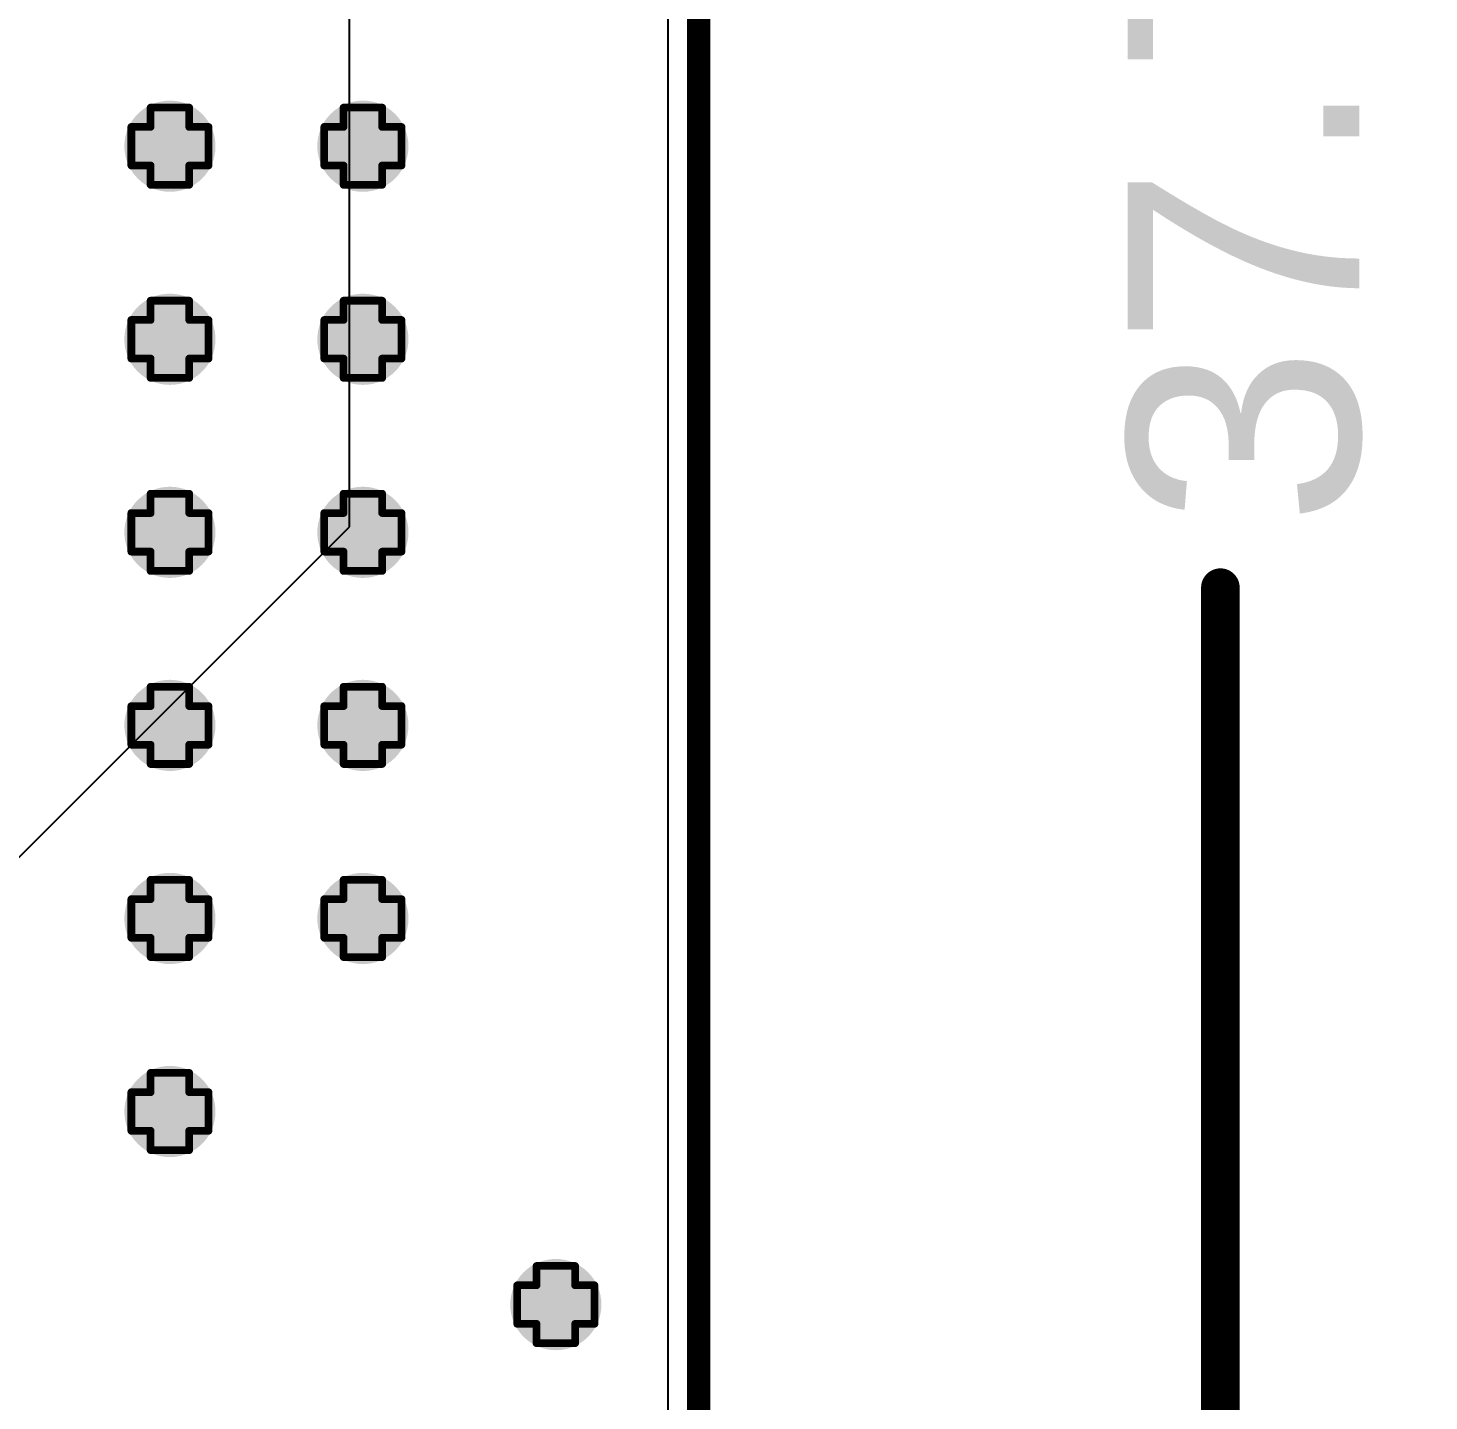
# Model space of a CAD drawing. Header units: inches. Extents: x -25 to 271, y -41 to 15.
# Drawn here: x 74.07 to 83.29, y -28.46 to -19.43 of the extents above; entities that cross this region are included whole.
import ezdxf

# ---------------------------------------------------------------- set-up
doc = ezdxf.new("R2010")
doc.units = ezdxf.units.IN
for name, color, linetype in [('Board_outline', 216, 'Continuous'), ('Bottom Layer', 5, 'Continuous'), ('Dimensions', 6, 'Continuous'), ('Drill Drawing', 1, 'Continuous'), ('Top Layer', 1, 'Continuous'), ('Via Holes', 16, 'Continuous')]:
    doc.layers.add(name, color=color, linetype=linetype)
doc.styles.add('Arial', font='', dxfattribs={"height": 0.2})
doc.styles.get('Arial').set_extended_font_data('Arial')

msp = doc.modelspace()

# ---------------------------------------------------------------- hatches: boundary and pattern name
at = {"layer": 'Bottom Layer'}
h = msp.add_hatch(color=5, dxfattribs=at)
edge = h.paths.add_edge_path()
edge.add_arc((75.0011, -20.2085), 0.3, 0, 360)
h = msp.add_hatch(color=5, dxfattribs=at)
edge = h.paths.add_edge_path()
edge.add_arc((76.2711, -20.2085), 0.3, 0, 360)
h = msp.add_hatch(color=5, dxfattribs=at)
edge = h.paths.add_edge_path()
edge.add_arc((75.0011, -21.4785), 0.3, 0, 360)
h = msp.add_hatch(color=5, dxfattribs=at)
edge = h.paths.add_edge_path()
edge.add_arc((76.2711, -21.4785), 0.3, 0, 360)
h = msp.add_hatch(color=5, dxfattribs=at)
edge = h.paths.add_edge_path()
edge.add_arc((75.0011, -22.7485), 0.3, 0, 360)
h = msp.add_hatch(color=5, dxfattribs=at)
edge = h.paths.add_edge_path()
edge.add_arc((76.2711, -22.7485), 0.3, 0, 360)
h = msp.add_hatch(color=5, dxfattribs=at)
edge = h.paths.add_edge_path()
edge.add_arc((75.0011, -24.0185), 0.3, 0, 360)
h = msp.add_hatch(color=5, dxfattribs=at)
edge = h.paths.add_edge_path()
edge.add_arc((76.2711, -24.0185), 0.3, 0, 360)
h = msp.add_hatch(color=5, dxfattribs=at)
edge = h.paths.add_edge_path()
edge.add_arc((75.0011, -25.2885), 0.3, 0, 360)
h = msp.add_hatch(color=5, dxfattribs=at)
edge = h.paths.add_edge_path()
edge.add_arc((76.2711, -25.2885), 0.3, 0, 360)
h = msp.add_hatch(color=5, dxfattribs=at)
edge = h.paths.add_edge_path()
edge.add_arc((75.0011, -26.5585), 0.3, 0, 360)
h = msp.add_hatch(color=5, dxfattribs=at)
edge = h.paths.add_edge_path()
edge.add_arc((77.5411, -27.8285), 0.3, 0, 360)
at = {"layer": 'Top Layer'}
h = msp.add_hatch(color=1, dxfattribs=at)
edge = h.paths.add_edge_path()
edge.add_arc((75.0011, -20.2085), 0.3, 0, 360)
h = msp.add_hatch(color=1, dxfattribs=at)
edge = h.paths.add_edge_path()
edge.add_arc((76.2711, -20.2085), 0.3, 0, 360)
h = msp.add_hatch(color=1, dxfattribs=at)
edge = h.paths.add_edge_path()
edge.add_arc((75.0011, -21.4785), 0.3, 0, 360)
h = msp.add_hatch(color=1, dxfattribs=at)
edge = h.paths.add_edge_path()
edge.add_arc((76.2711, -21.4785), 0.3, 0, 360)
h = msp.add_hatch(color=1, dxfattribs=at)
edge = h.paths.add_edge_path()
edge.add_arc((75.0011, -22.7485), 0.3, 0, 360)
h = msp.add_hatch(color=1, dxfattribs=at)
edge = h.paths.add_edge_path()
edge.add_arc((76.2711, -22.7485), 0.3, 0, 360)
h = msp.add_hatch(color=1, dxfattribs=at)
edge = h.paths.add_edge_path()
edge.add_arc((75.0011, -24.0185), 0.3, 0, 360)
h = msp.add_hatch(color=1, dxfattribs=at)
edge = h.paths.add_edge_path()
edge.add_arc((76.2711, -24.0185), 0.3, 0, 360)
h = msp.add_hatch(color=1, dxfattribs=at)
edge = h.paths.add_edge_path()
edge.add_arc((75.0011, -25.2885), 0.3, 0, 360)
h = msp.add_hatch(color=1, dxfattribs=at)
edge = h.paths.add_edge_path()
edge.add_arc((76.2711, -25.2885), 0.3, 0, 360)
h = msp.add_hatch(color=1, dxfattribs=at)
edge = h.paths.add_edge_path()
edge.add_arc((75.0011, -26.5585), 0.3, 0, 360)
h = msp.add_hatch(color=1, dxfattribs=at)
edge = h.paths.add_edge_path()
edge.add_arc((77.5411, -27.8285), 0.3, 0, 360)
at = {"layer": 'Via Holes'}
h = msp.add_hatch(color=7, dxfattribs=at)
edge = h.paths.add_edge_path()
edge.add_arc((75.0011, -20.2085), 0.15, 0, 360)
h = msp.add_hatch(color=7, dxfattribs=at)
edge = h.paths.add_edge_path()
edge.add_arc((76.2711, -20.2085), 0.15, 0, 360)
h = msp.add_hatch(color=7, dxfattribs=at)
edge = h.paths.add_edge_path()
edge.add_arc((75.0011, -21.4785), 0.15, 0, 360)
h = msp.add_hatch(color=7, dxfattribs=at)
edge = h.paths.add_edge_path()
edge.add_arc((76.2711, -21.4785), 0.15, 0, 360)
h = msp.add_hatch(color=7, dxfattribs=at)
edge = h.paths.add_edge_path()
edge.add_arc((75.0011, -22.7485), 0.15, 0, 360)
h = msp.add_hatch(color=7, dxfattribs=at)
edge = h.paths.add_edge_path()
edge.add_arc((76.2711, -22.7485), 0.15, 0, 360)
h = msp.add_hatch(color=7, dxfattribs=at)
edge = h.paths.add_edge_path()
edge.add_arc((75.0011, -24.0185), 0.15, 0, 360)
h = msp.add_hatch(color=7, dxfattribs=at)
edge = h.paths.add_edge_path()
edge.add_arc((76.2711, -24.0185), 0.15, 0, 360)
h = msp.add_hatch(color=7, dxfattribs=at)
edge = h.paths.add_edge_path()
edge.add_arc((75.0011, -25.2885), 0.15, 0, 360)
h = msp.add_hatch(color=7, dxfattribs=at)
edge = h.paths.add_edge_path()
edge.add_arc((76.2711, -25.2885), 0.15, 0, 360)
h = msp.add_hatch(color=7, dxfattribs=at)
edge = h.paths.add_edge_path()
edge.add_arc((75.0011, -26.5585), 0.15, 0, 360)
h = msp.add_hatch(color=7, dxfattribs=at)
edge = h.paths.add_edge_path()
edge.add_arc((77.5411, -27.8285), 0.15, 0, 360)

# ---------------------------------------------------------------- linework, layer by layer
at = {"layer": 'Board_outline'}
msp.add_lwpolyline([(78.4812, -32.9885, 0.1524, 0.1524, 0), (78.4812, 2.0114, 0.1524, 0.1524, 0)], format="xyseb", dxfattribs=at)
at = {"layer": 'Bottom Layer'}
msp.add_line((78.2773, -12.6831), (78.2773, -32.9885), dxfattribs=at)
at = {"layer": 'Dimensions'}
msp.add_lwpolyline([(81.915, -34.3378, 0.254, 0.254, 0), (81.915, -23.1124, 0.254, 0.254, 0)], format="xyseb", dxfattribs=at)
msp.add_lwpolyline([(81.8515, -23.1124, 0.127, 0.127, 1), (81.9785, -23.1124, 0.127, 0.127, 1)], format="xyseb", close=True, dxfattribs=at)
at = {"layer": 'Drill Drawing'}
for points in [[(74.8741, -20.0815, 0.0508, 0.0508, 0), (74.8741, -19.9545, 0.0508, 0.0508, 0)], [(74.8741, -19.9545, 0.0508, 0.0508, 0), (75.1281, -19.9545, 0.0508, 0.0508, 0)], [(75.1281, -20.0815, 0.0508, 0.0508, 0), (75.1281, -19.9545, 0.0508, 0.0508, 0)], [(76.1441, -20.0815, 0.0508, 0.0508, 0), (76.1441, -19.9545, 0.0508, 0.0508, 0)], [(76.1441, -19.9545, 0.0508, 0.0508, 0), (76.3981, -19.9545, 0.0508, 0.0508, 0)], [(76.3981, -20.0815, 0.0508, 0.0508, 0), (76.3981, -19.9545, 0.0508, 0.0508, 0)], [(74.7471, -20.3355, 0.0508, 0.0508, 0), (74.7471, -20.0815, 0.0508, 0.0508, 0)], [(74.7471, -20.0815, 0.0508, 0.0508, 0), (74.8741, -20.0815, 0.0508, 0.0508, 0)], [(75.1281, -20.0815, 0.0508, 0.0508, 0), (75.2551, -20.0815, 0.0508, 0.0508, 0)], [(75.2551, -20.3355, 0.0508, 0.0508, 0), (75.2551, -20.0815, 0.0508, 0.0508, 0)], [(76.0171, -20.3355, 0.0508, 0.0508, 0), (76.0171, -20.0815, 0.0508, 0.0508, 0)], [(76.0171, -20.0815, 0.0508, 0.0508, 0), (76.1441, -20.0815, 0.0508, 0.0508, 0)], [(76.3981, -20.0815, 0.0508, 0.0508, 0), (76.5251, -20.0815, 0.0508, 0.0508, 0)], [(76.5251, -20.3355, 0.0508, 0.0508, 0), (76.5251, -20.0815, 0.0508, 0.0508, 0)], [(74.7471, -20.3355, 0.0508, 0.0508, 0), (74.8741, -20.3355, 0.0508, 0.0508, 0)], [(74.8741, -20.4625, 0.0508, 0.0508, 0), (74.8741, -20.3355, 0.0508, 0.0508, 0)], [(75.1281, -20.3355, 0.0508, 0.0508, 0), (75.2551, -20.3355, 0.0508, 0.0508, 0)], [(75.1281, -20.4625, 0.0508, 0.0508, 0), (75.1281, -20.3355, 0.0508, 0.0508, 0)], [(76.0171, -20.3355, 0.0508, 0.0508, 0), (76.1441, -20.3355, 0.0508, 0.0508, 0)], [(76.1441, -20.4625, 0.0508, 0.0508, 0), (76.1441, -20.3355, 0.0508, 0.0508, 0)], [(76.3981, -20.3355, 0.0508, 0.0508, 0), (76.5251, -20.3355, 0.0508, 0.0508, 0)], [(76.3981, -20.4625, 0.0508, 0.0508, 0), (76.3981, -20.3355, 0.0508, 0.0508, 0)], [(74.8741, -20.4625, 0.0508, 0.0508, 0), (75.1281, -20.4625, 0.0508, 0.0508, 0)], [(76.1441, -20.4625, 0.0508, 0.0508, 0), (76.3981, -20.4625, 0.0508, 0.0508, 0)], [(74.8741, -21.3515, 0.0508, 0.0508, 0), (74.8741, -21.2245, 0.0508, 0.0508, 0)], [(74.8741, -21.2245, 0.0508, 0.0508, 0), (75.1281, -21.2245, 0.0508, 0.0508, 0)], [(75.1281, -21.3515, 0.0508, 0.0508, 0), (75.1281, -21.2245, 0.0508, 0.0508, 0)], [(76.1441, -21.3515, 0.0508, 0.0508, 0), (76.1441, -21.2245, 0.0508, 0.0508, 0)], [(76.1441, -21.2245, 0.0508, 0.0508, 0), (76.3981, -21.2245, 0.0508, 0.0508, 0)], [(76.3981, -21.3515, 0.0508, 0.0508, 0), (76.3981, -21.2245, 0.0508, 0.0508, 0)], [(74.7471, -21.6055, 0.0508, 0.0508, 0), (74.7471, -21.3515, 0.0508, 0.0508, 0)], [(74.7471, -21.3515, 0.0508, 0.0508, 0), (74.8741, -21.3515, 0.0508, 0.0508, 0)], [(75.1281, -21.3515, 0.0508, 0.0508, 0), (75.2551, -21.3515, 0.0508, 0.0508, 0)], [(75.2551, -21.6055, 0.0508, 0.0508, 0), (75.2551, -21.3515, 0.0508, 0.0508, 0)], [(76.0171, -21.6055, 0.0508, 0.0508, 0), (76.0171, -21.3515, 0.0508, 0.0508, 0)], [(76.0171, -21.3515, 0.0508, 0.0508, 0), (76.1441, -21.3515, 0.0508, 0.0508, 0)], [(76.3981, -21.3515, 0.0508, 0.0508, 0), (76.5251, -21.3515, 0.0508, 0.0508, 0)], [(76.5251, -21.6055, 0.0508, 0.0508, 0), (76.5251, -21.3515, 0.0508, 0.0508, 0)], [(74.7471, -21.6055, 0.0508, 0.0508, 0), (74.8741, -21.6055, 0.0508, 0.0508, 0)], [(74.8741, -21.7325, 0.0508, 0.0508, 0), (74.8741, -21.6055, 0.0508, 0.0508, 0)], [(75.1281, -21.6055, 0.0508, 0.0508, 0), (75.2551, -21.6055, 0.0508, 0.0508, 0)], [(75.1281, -21.7325, 0.0508, 0.0508, 0), (75.1281, -21.6055, 0.0508, 0.0508, 0)], [(76.0171, -21.6055, 0.0508, 0.0508, 0), (76.1441, -21.6055, 0.0508, 0.0508, 0)], [(76.1441, -21.7325, 0.0508, 0.0508, 0), (76.1441, -21.6055, 0.0508, 0.0508, 0)], [(76.3981, -21.6055, 0.0508, 0.0508, 0), (76.5251, -21.6055, 0.0508, 0.0508, 0)], [(76.3981, -21.7325, 0.0508, 0.0508, 0), (76.3981, -21.6055, 0.0508, 0.0508, 0)], [(74.8741, -21.7325, 0.0508, 0.0508, 0), (75.1281, -21.7325, 0.0508, 0.0508, 0)], [(76.1441, -21.7325, 0.0508, 0.0508, 0), (76.3981, -21.7325, 0.0508, 0.0508, 0)], [(74.8741, -22.6215, 0.0508, 0.0508, 0), (74.8741, -22.4945, 0.0508, 0.0508, 0)], [(74.8741, -22.4945, 0.0508, 0.0508, 0), (75.1281, -22.4945, 0.0508, 0.0508, 0)], [(75.1281, -22.6215, 0.0508, 0.0508, 0), (75.1281, -22.4945, 0.0508, 0.0508, 0)], [(76.1441, -22.6215, 0.0508, 0.0508, 0), (76.1441, -22.4945, 0.0508, 0.0508, 0)], [(76.1441, -22.4945, 0.0508, 0.0508, 0), (76.3981, -22.4945, 0.0508, 0.0508, 0)], [(76.3981, -22.6215, 0.0508, 0.0508, 0), (76.3981, -22.4945, 0.0508, 0.0508, 0)], [(74.7471, -22.8755, 0.0508, 0.0508, 0), (74.7471, -22.6215, 0.0508, 0.0508, 0)], [(74.7471, -22.6215, 0.0508, 0.0508, 0), (74.8741, -22.6215, 0.0508, 0.0508, 0)], [(75.1281, -22.6215, 0.0508, 0.0508, 0), (75.2551, -22.6215, 0.0508, 0.0508, 0)], [(75.2551, -22.8755, 0.0508, 0.0508, 0), (75.2551, -22.6215, 0.0508, 0.0508, 0)], [(76.0171, -22.8755, 0.0508, 0.0508, 0), (76.0171, -22.6215, 0.0508, 0.0508, 0)], [(76.0171, -22.6215, 0.0508, 0.0508, 0), (76.1441, -22.6215, 0.0508, 0.0508, 0)], [(76.3981, -22.6215, 0.0508, 0.0508, 0), (76.5251, -22.6215, 0.0508, 0.0508, 0)], [(76.5251, -22.8755, 0.0508, 0.0508, 0), (76.5251, -22.6215, 0.0508, 0.0508, 0)], [(74.7471, -22.8755, 0.0508, 0.0508, 0), (74.8741, -22.8755, 0.0508, 0.0508, 0)], [(74.8741, -23.0025, 0.0508, 0.0508, 0), (74.8741, -22.8755, 0.0508, 0.0508, 0)], [(75.1281, -22.8755, 0.0508, 0.0508, 0), (75.2551, -22.8755, 0.0508, 0.0508, 0)], [(75.1281, -23.0025, 0.0508, 0.0508, 0), (75.1281, -22.8755, 0.0508, 0.0508, 0)], [(76.0171, -22.8755, 0.0508, 0.0508, 0), (76.1441, -22.8755, 0.0508, 0.0508, 0)], [(76.1441, -23.0025, 0.0508, 0.0508, 0), (76.1441, -22.8755, 0.0508, 0.0508, 0)], [(76.3981, -22.8755, 0.0508, 0.0508, 0), (76.5251, -22.8755, 0.0508, 0.0508, 0)], [(76.3981, -23.0025, 0.0508, 0.0508, 0), (76.3981, -22.8755, 0.0508, 0.0508, 0)], [(74.8741, -23.0025, 0.0508, 0.0508, 0), (75.1281, -23.0025, 0.0508, 0.0508, 0)], [(76.1441, -23.0025, 0.0508, 0.0508, 0), (76.3981, -23.0025, 0.0508, 0.0508, 0)], [(74.8741, -23.8915, 0.0508, 0.0508, 0), (74.8741, -23.7645, 0.0508, 0.0508, 0)], [(74.8741, -23.7645, 0.0508, 0.0508, 0), (75.1281, -23.7645, 0.0508, 0.0508, 0)], [(75.1281, -23.8915, 0.0508, 0.0508, 0), (75.1281, -23.7645, 0.0508, 0.0508, 0)], [(76.1441, -23.8915, 0.0508, 0.0508, 0), (76.1441, -23.7645, 0.0508, 0.0508, 0)], [(76.1441, -23.7645, 0.0508, 0.0508, 0), (76.3981, -23.7645, 0.0508, 0.0508, 0)], [(76.3981, -23.8915, 0.0508, 0.0508, 0), (76.3981, -23.7645, 0.0508, 0.0508, 0)], [(74.7471, -24.1455, 0.0508, 0.0508, 0), (74.7471, -23.8915, 0.0508, 0.0508, 0)], [(74.7471, -23.8915, 0.0508, 0.0508, 0), (74.8741, -23.8915, 0.0508, 0.0508, 0)], [(75.1281, -23.8915, 0.0508, 0.0508, 0), (75.2551, -23.8915, 0.0508, 0.0508, 0)], [(75.2551, -24.1455, 0.0508, 0.0508, 0), (75.2551, -23.8915, 0.0508, 0.0508, 0)], [(76.0171, -24.1455, 0.0508, 0.0508, 0), (76.0171, -23.8915, 0.0508, 0.0508, 0)], [(76.0171, -23.8915, 0.0508, 0.0508, 0), (76.1441, -23.8915, 0.0508, 0.0508, 0)], [(76.3981, -23.8915, 0.0508, 0.0508, 0), (76.5251, -23.8915, 0.0508, 0.0508, 0)], [(76.5251, -24.1455, 0.0508, 0.0508, 0), (76.5251, -23.8915, 0.0508, 0.0508, 0)], [(74.7471, -24.1455, 0.0508, 0.0508, 0), (74.8741, -24.1455, 0.0508, 0.0508, 0)], [(74.8741, -24.2725, 0.0508, 0.0508, 0), (74.8741, -24.1455, 0.0508, 0.0508, 0)], [(75.1281, -24.1455, 0.0508, 0.0508, 0), (75.2551, -24.1455, 0.0508, 0.0508, 0)], [(75.1281, -24.2725, 0.0508, 0.0508, 0), (75.1281, -24.1455, 0.0508, 0.0508, 0)], [(76.0171, -24.1455, 0.0508, 0.0508, 0), (76.1441, -24.1455, 0.0508, 0.0508, 0)], [(76.1441, -24.2725, 0.0508, 0.0508, 0), (76.1441, -24.1455, 0.0508, 0.0508, 0)], [(76.3981, -24.1455, 0.0508, 0.0508, 0), (76.5251, -24.1455, 0.0508, 0.0508, 0)], [(76.3981, -24.2725, 0.0508, 0.0508, 0), (76.3981, -24.1455, 0.0508, 0.0508, 0)], [(74.8741, -24.2725, 0.0508, 0.0508, 0), (75.1281, -24.2725, 0.0508, 0.0508, 0)], [(76.1441, -24.2725, 0.0508, 0.0508, 0), (76.3981, -24.2725, 0.0508, 0.0508, 0)], [(74.8741, -25.1615, 0.0508, 0.0508, 0), (74.8741, -25.0345, 0.0508, 0.0508, 0)], [(74.8741, -25.0345, 0.0508, 0.0508, 0), (75.1281, -25.0345, 0.0508, 0.0508, 0)], [(75.1281, -25.1615, 0.0508, 0.0508, 0), (75.1281, -25.0345, 0.0508, 0.0508, 0)], [(76.1441, -25.1615, 0.0508, 0.0508, 0), (76.1441, -25.0345, 0.0508, 0.0508, 0)], [(76.1441, -25.0345, 0.0508, 0.0508, 0), (76.3981, -25.0345, 0.0508, 0.0508, 0)], [(76.3981, -25.1615, 0.0508, 0.0508, 0), (76.3981, -25.0345, 0.0508, 0.0508, 0)], [(74.7471, -25.4155, 0.0508, 0.0508, 0), (74.7471, -25.1615, 0.0508, 0.0508, 0)], [(74.7471, -25.1615, 0.0508, 0.0508, 0), (74.8741, -25.1615, 0.0508, 0.0508, 0)], [(75.1281, -25.1615, 0.0508, 0.0508, 0), (75.2551, -25.1615, 0.0508, 0.0508, 0)], [(75.2551, -25.4155, 0.0508, 0.0508, 0), (75.2551, -25.1615, 0.0508, 0.0508, 0)], [(76.0171, -25.4155, 0.0508, 0.0508, 0), (76.0171, -25.1615, 0.0508, 0.0508, 0)], [(76.0171, -25.1615, 0.0508, 0.0508, 0), (76.1441, -25.1615, 0.0508, 0.0508, 0)], [(76.3981, -25.1615, 0.0508, 0.0508, 0), (76.5251, -25.1615, 0.0508, 0.0508, 0)], [(76.5251, -25.4155, 0.0508, 0.0508, 0), (76.5251, -25.1615, 0.0508, 0.0508, 0)], [(74.7471, -25.4155, 0.0508, 0.0508, 0), (74.8741, -25.4155, 0.0508, 0.0508, 0)], [(74.8741, -25.5425, 0.0508, 0.0508, 0), (74.8741, -25.4155, 0.0508, 0.0508, 0)], [(75.1281, -25.4155, 0.0508, 0.0508, 0), (75.2551, -25.4155, 0.0508, 0.0508, 0)], [(75.1281, -25.5425, 0.0508, 0.0508, 0), (75.1281, -25.4155, 0.0508, 0.0508, 0)], [(76.0171, -25.4155, 0.0508, 0.0508, 0), (76.1441, -25.4155, 0.0508, 0.0508, 0)], [(76.1441, -25.5425, 0.0508, 0.0508, 0), (76.1441, -25.4155, 0.0508, 0.0508, 0)], [(76.3981, -25.4155, 0.0508, 0.0508, 0), (76.5251, -25.4155, 0.0508, 0.0508, 0)], [(76.3981, -25.5425, 0.0508, 0.0508, 0), (76.3981, -25.4155, 0.0508, 0.0508, 0)], [(74.8741, -25.5425, 0.0508, 0.0508, 0), (75.1281, -25.5425, 0.0508, 0.0508, 0)], [(76.1441, -25.5425, 0.0508, 0.0508, 0), (76.3981, -25.5425, 0.0508, 0.0508, 0)], [(74.8741, -26.4315, 0.0508, 0.0508, 0), (74.8741, -26.3045, 0.0508, 0.0508, 0)], [(74.8741, -26.3045, 0.0508, 0.0508, 0), (75.1281, -26.3045, 0.0508, 0.0508, 0)], [(75.1281, -26.4315, 0.0508, 0.0508, 0), (75.1281, -26.3045, 0.0508, 0.0508, 0)], [(74.7471, -26.6855, 0.0508, 0.0508, 0), (74.7471, -26.4315, 0.0508, 0.0508, 0)], [(74.7471, -26.4315, 0.0508, 0.0508, 0), (74.8741, -26.4315, 0.0508, 0.0508, 0)], [(75.1281, -26.4315, 0.0508, 0.0508, 0), (75.2551, -26.4315, 0.0508, 0.0508, 0)], [(75.2551, -26.6855, 0.0508, 0.0508, 0), (75.2551, -26.4315, 0.0508, 0.0508, 0)], [(74.7471, -26.6855, 0.0508, 0.0508, 0), (74.8741, -26.6855, 0.0508, 0.0508, 0)], [(74.8741, -26.8125, 0.0508, 0.0508, 0), (74.8741, -26.6855, 0.0508, 0.0508, 0)], [(75.1281, -26.6855, 0.0508, 0.0508, 0), (75.2551, -26.6855, 0.0508, 0.0508, 0)], [(75.1281, -26.8125, 0.0508, 0.0508, 0), (75.1281, -26.6855, 0.0508, 0.0508, 0)], [(74.8741, -26.8125, 0.0508, 0.0508, 0), (75.1281, -26.8125, 0.0508, 0.0508, 0)], [(77.4141, -27.7015, 0.0508, 0.0508, 0), (77.4141, -27.5745, 0.0508, 0.0508, 0)], [(77.4141, -27.5745, 0.0508, 0.0508, 0), (77.6681, -27.5745, 0.0508, 0.0508, 0)], [(77.6681, -27.7015, 0.0508, 0.0508, 0), (77.6681, -27.5745, 0.0508, 0.0508, 0)], [(77.2871, -27.9555, 0.0508, 0.0508, 0), (77.2871, -27.7015, 0.0508, 0.0508, 0)], [(77.2871, -27.7015, 0.0508, 0.0508, 0), (77.4141, -27.7015, 0.0508, 0.0508, 0)], [(77.6681, -27.7015, 0.0508, 0.0508, 0), (77.7951, -27.7015, 0.0508, 0.0508, 0)], [(77.7951, -27.9555, 0.0508, 0.0508, 0), (77.7951, -27.7015, 0.0508, 0.0508, 0)], [(77.2871, -27.9555, 0.0508, 0.0508, 0), (77.4141, -27.9555, 0.0508, 0.0508, 0)], [(77.4141, -28.0825, 0.0508, 0.0508, 0), (77.4141, -27.9555, 0.0508, 0.0508, 0)], [(77.6681, -27.9555, 0.0508, 0.0508, 0), (77.7951, -27.9555, 0.0508, 0.0508, 0)], [(77.6681, -28.0825, 0.0508, 0.0508, 0), (77.6681, -27.9555, 0.0508, 0.0508, 0)], [(77.4141, -28.0825, 0.0508, 0.0508, 0), (77.6681, -28.0825, 0.0508, 0.0508, 0)]]:
    msp.add_lwpolyline(points, format="xyseb", dxfattribs=at)
for points in [[(74.8614, -19.9545, 0.0254, 0.0254, 1), (74.8868, -19.9545, 0.0254, 0.0254, 1)], [(74.8614, -19.9545, 0.0254, 0.0254, 1), (74.8868, -19.9545, 0.0254, 0.0254, 1)], [(75.1154, -19.9545, 0.0254, 0.0254, 1), (75.1408, -19.9545, 0.0254, 0.0254, 1)], [(75.1154, -19.9545, 0.0254, 0.0254, 1), (75.1408, -19.9545, 0.0254, 0.0254, 1)], [(76.1314, -19.9545, 0.0254, 0.0254, 1), (76.1568, -19.9545, 0.0254, 0.0254, 1)], [(76.1314, -19.9545, 0.0254, 0.0254, 1), (76.1568, -19.9545, 0.0254, 0.0254, 1)], [(76.3854, -19.9545, 0.0254, 0.0254, 1), (76.4108, -19.9545, 0.0254, 0.0254, 1)], [(76.3854, -19.9545, 0.0254, 0.0254, 1), (76.4108, -19.9545, 0.0254, 0.0254, 1)], [(74.7344, -20.0815, 0.0254, 0.0254, 1), (74.7598, -20.0815, 0.0254, 0.0254, 1)], [(74.7344, -20.0815, 0.0254, 0.0254, 1), (74.7598, -20.0815, 0.0254, 0.0254, 1)], [(74.8614, -20.0815, 0.0254, 0.0254, 1), (74.8868, -20.0815, 0.0254, 0.0254, 1)], [(74.8614, -20.0815, 0.0254, 0.0254, 1), (74.8868, -20.0815, 0.0254, 0.0254, 1)], [(75.1154, -20.0815, 0.0254, 0.0254, 1), (75.1408, -20.0815, 0.0254, 0.0254, 1)], [(75.1154, -20.0815, 0.0254, 0.0254, 1), (75.1408, -20.0815, 0.0254, 0.0254, 1)], [(75.2424, -20.0815, 0.0254, 0.0254, 1), (75.2678, -20.0815, 0.0254, 0.0254, 1)], [(75.2424, -20.0815, 0.0254, 0.0254, 1), (75.2678, -20.0815, 0.0254, 0.0254, 1)], [(76.0044, -20.0815, 0.0254, 0.0254, 1), (76.0298, -20.0815, 0.0254, 0.0254, 1)], [(76.0044, -20.0815, 0.0254, 0.0254, 1), (76.0298, -20.0815, 0.0254, 0.0254, 1)], [(76.1314, -20.0815, 0.0254, 0.0254, 1), (76.1568, -20.0815, 0.0254, 0.0254, 1)], [(76.1314, -20.0815, 0.0254, 0.0254, 1), (76.1568, -20.0815, 0.0254, 0.0254, 1)], [(76.3854, -20.0815, 0.0254, 0.0254, 1), (76.4108, -20.0815, 0.0254, 0.0254, 1)], [(76.3854, -20.0815, 0.0254, 0.0254, 1), (76.4108, -20.0815, 0.0254, 0.0254, 1)], [(76.5124, -20.0815, 0.0254, 0.0254, 1), (76.5378, -20.0815, 0.0254, 0.0254, 1)], [(76.5124, -20.0815, 0.0254, 0.0254, 1), (76.5378, -20.0815, 0.0254, 0.0254, 1)], [(74.7344, -20.3355, 0.0254, 0.0254, 1), (74.7598, -20.3355, 0.0254, 0.0254, 1)], [(74.7344, -20.3355, 0.0254, 0.0254, 1), (74.7598, -20.3355, 0.0254, 0.0254, 1)], [(74.8614, -20.3355, 0.0254, 0.0254, 1), (74.8868, -20.3355, 0.0254, 0.0254, 1)], [(74.8614, -20.3355, 0.0254, 0.0254, 1), (74.8868, -20.3355, 0.0254, 0.0254, 1)], [(75.1154, -20.3355, 0.0254, 0.0254, 1), (75.1408, -20.3355, 0.0254, 0.0254, 1)], [(75.1154, -20.3355, 0.0254, 0.0254, 1), (75.1408, -20.3355, 0.0254, 0.0254, 1)], [(75.2424, -20.3355, 0.0254, 0.0254, 1), (75.2678, -20.3355, 0.0254, 0.0254, 1)], [(75.2424, -20.3355, 0.0254, 0.0254, 1), (75.2678, -20.3355, 0.0254, 0.0254, 1)], [(76.0044, -20.3355, 0.0254, 0.0254, 1), (76.0298, -20.3355, 0.0254, 0.0254, 1)], [(76.0044, -20.3355, 0.0254, 0.0254, 1), (76.0298, -20.3355, 0.0254, 0.0254, 1)], [(76.1314, -20.3355, 0.0254, 0.0254, 1), (76.1568, -20.3355, 0.0254, 0.0254, 1)], [(76.1314, -20.3355, 0.0254, 0.0254, 1), (76.1568, -20.3355, 0.0254, 0.0254, 1)], [(76.3854, -20.3355, 0.0254, 0.0254, 1), (76.4108, -20.3355, 0.0254, 0.0254, 1)], [(76.3854, -20.3355, 0.0254, 0.0254, 1), (76.4108, -20.3355, 0.0254, 0.0254, 1)], [(76.5124, -20.3355, 0.0254, 0.0254, 1), (76.5378, -20.3355, 0.0254, 0.0254, 1)], [(76.5124, -20.3355, 0.0254, 0.0254, 1), (76.5378, -20.3355, 0.0254, 0.0254, 1)], [(74.8614, -20.4625, 0.0254, 0.0254, 1), (74.8868, -20.4625, 0.0254, 0.0254, 1)], [(74.8614, -20.4625, 0.0254, 0.0254, 1), (74.8868, -20.4625, 0.0254, 0.0254, 1)], [(75.1154, -20.4625, 0.0254, 0.0254, 1), (75.1408, -20.4625, 0.0254, 0.0254, 1)], [(75.1154, -20.4625, 0.0254, 0.0254, 1), (75.1408, -20.4625, 0.0254, 0.0254, 1)], [(76.1314, -20.4625, 0.0254, 0.0254, 1), (76.1568, -20.4625, 0.0254, 0.0254, 1)], [(76.1314, -20.4625, 0.0254, 0.0254, 1), (76.1568, -20.4625, 0.0254, 0.0254, 1)], [(76.3854, -20.4625, 0.0254, 0.0254, 1), (76.4108, -20.4625, 0.0254, 0.0254, 1)], [(76.3854, -20.4625, 0.0254, 0.0254, 1), (76.4108, -20.4625, 0.0254, 0.0254, 1)], [(74.8614, -21.2245, 0.0254, 0.0254, 1), (74.8868, -21.2245, 0.0254, 0.0254, 1)], [(74.8614, -21.2245, 0.0254, 0.0254, 1), (74.8868, -21.2245, 0.0254, 0.0254, 1)], [(75.1154, -21.2245, 0.0254, 0.0254, 1), (75.1408, -21.2245, 0.0254, 0.0254, 1)], [(75.1154, -21.2245, 0.0254, 0.0254, 1), (75.1408, -21.2245, 0.0254, 0.0254, 1)], [(76.1314, -21.2245, 0.0254, 0.0254, 1), (76.1568, -21.2245, 0.0254, 0.0254, 1)], [(76.1314, -21.2245, 0.0254, 0.0254, 1), (76.1568, -21.2245, 0.0254, 0.0254, 1)], [(76.3854, -21.2245, 0.0254, 0.0254, 1), (76.4108, -21.2245, 0.0254, 0.0254, 1)], [(76.3854, -21.2245, 0.0254, 0.0254, 1), (76.4108, -21.2245, 0.0254, 0.0254, 1)], [(74.7344, -21.3515, 0.0254, 0.0254, 1), (74.7598, -21.3515, 0.0254, 0.0254, 1)], [(74.7344, -21.3515, 0.0254, 0.0254, 1), (74.7598, -21.3515, 0.0254, 0.0254, 1)], [(74.8614, -21.3515, 0.0254, 0.0254, 1), (74.8868, -21.3515, 0.0254, 0.0254, 1)], [(74.8614, -21.3515, 0.0254, 0.0254, 1), (74.8868, -21.3515, 0.0254, 0.0254, 1)], [(75.1154, -21.3515, 0.0254, 0.0254, 1), (75.1408, -21.3515, 0.0254, 0.0254, 1)], [(75.1154, -21.3515, 0.0254, 0.0254, 1), (75.1408, -21.3515, 0.0254, 0.0254, 1)], [(75.2424, -21.3515, 0.0254, 0.0254, 1), (75.2678, -21.3515, 0.0254, 0.0254, 1)], [(75.2424, -21.3515, 0.0254, 0.0254, 1), (75.2678, -21.3515, 0.0254, 0.0254, 1)], [(76.0044, -21.3515, 0.0254, 0.0254, 1), (76.0298, -21.3515, 0.0254, 0.0254, 1)], [(76.0044, -21.3515, 0.0254, 0.0254, 1), (76.0298, -21.3515, 0.0254, 0.0254, 1)], [(76.1314, -21.3515, 0.0254, 0.0254, 1), (76.1568, -21.3515, 0.0254, 0.0254, 1)], [(76.1314, -21.3515, 0.0254, 0.0254, 1), (76.1568, -21.3515, 0.0254, 0.0254, 1)], [(76.3854, -21.3515, 0.0254, 0.0254, 1), (76.4108, -21.3515, 0.0254, 0.0254, 1)], [(76.3854, -21.3515, 0.0254, 0.0254, 1), (76.4108, -21.3515, 0.0254, 0.0254, 1)], [(76.5124, -21.3515, 0.0254, 0.0254, 1), (76.5378, -21.3515, 0.0254, 0.0254, 1)], [(76.5124, -21.3515, 0.0254, 0.0254, 1), (76.5378, -21.3515, 0.0254, 0.0254, 1)], [(74.7344, -21.6055, 0.0254, 0.0254, 1), (74.7598, -21.6055, 0.0254, 0.0254, 1)], [(74.7344, -21.6055, 0.0254, 0.0254, 1), (74.7598, -21.6055, 0.0254, 0.0254, 1)], [(74.8614, -21.6055, 0.0254, 0.0254, 1), (74.8868, -21.6055, 0.0254, 0.0254, 1)], [(74.8614, -21.6055, 0.0254, 0.0254, 1), (74.8868, -21.6055, 0.0254, 0.0254, 1)], [(75.1154, -21.6055, 0.0254, 0.0254, 1), (75.1408, -21.6055, 0.0254, 0.0254, 1)], [(75.1154, -21.6055, 0.0254, 0.0254, 1), (75.1408, -21.6055, 0.0254, 0.0254, 1)], [(75.2424, -21.6055, 0.0254, 0.0254, 1), (75.2678, -21.6055, 0.0254, 0.0254, 1)], [(75.2424, -21.6055, 0.0254, 0.0254, 1), (75.2678, -21.6055, 0.0254, 0.0254, 1)], [(76.0044, -21.6055, 0.0254, 0.0254, 1), (76.0298, -21.6055, 0.0254, 0.0254, 1)], [(76.0044, -21.6055, 0.0254, 0.0254, 1), (76.0298, -21.6055, 0.0254, 0.0254, 1)], [(76.1314, -21.6055, 0.0254, 0.0254, 1), (76.1568, -21.6055, 0.0254, 0.0254, 1)], [(76.1314, -21.6055, 0.0254, 0.0254, 1), (76.1568, -21.6055, 0.0254, 0.0254, 1)], [(76.3854, -21.6055, 0.0254, 0.0254, 1), (76.4108, -21.6055, 0.0254, 0.0254, 1)], [(76.3854, -21.6055, 0.0254, 0.0254, 1), (76.4108, -21.6055, 0.0254, 0.0254, 1)], [(76.5124, -21.6055, 0.0254, 0.0254, 1), (76.5378, -21.6055, 0.0254, 0.0254, 1)], [(76.5124, -21.6055, 0.0254, 0.0254, 1), (76.5378, -21.6055, 0.0254, 0.0254, 1)], [(74.8614, -21.7325, 0.0254, 0.0254, 1), (74.8868, -21.7325, 0.0254, 0.0254, 1)], [(74.8614, -21.7325, 0.0254, 0.0254, 1), (74.8868, -21.7325, 0.0254, 0.0254, 1)], [(75.1154, -21.7325, 0.0254, 0.0254, 1), (75.1408, -21.7325, 0.0254, 0.0254, 1)], [(75.1154, -21.7325, 0.0254, 0.0254, 1), (75.1408, -21.7325, 0.0254, 0.0254, 1)], [(76.1314, -21.7325, 0.0254, 0.0254, 1), (76.1568, -21.7325, 0.0254, 0.0254, 1)], [(76.1314, -21.7325, 0.0254, 0.0254, 1), (76.1568, -21.7325, 0.0254, 0.0254, 1)], [(76.3854, -21.7325, 0.0254, 0.0254, 1), (76.4108, -21.7325, 0.0254, 0.0254, 1)], [(76.3854, -21.7325, 0.0254, 0.0254, 1), (76.4108, -21.7325, 0.0254, 0.0254, 1)], [(74.8614, -22.4945, 0.0254, 0.0254, 1), (74.8868, -22.4945, 0.0254, 0.0254, 1)], [(74.8614, -22.4945, 0.0254, 0.0254, 1), (74.8868, -22.4945, 0.0254, 0.0254, 1)], [(75.1154, -22.4945, 0.0254, 0.0254, 1), (75.1408, -22.4945, 0.0254, 0.0254, 1)], [(75.1154, -22.4945, 0.0254, 0.0254, 1), (75.1408, -22.4945, 0.0254, 0.0254, 1)], [(76.1314, -22.4945, 0.0254, 0.0254, 1), (76.1568, -22.4945, 0.0254, 0.0254, 1)], [(76.1314, -22.4945, 0.0254, 0.0254, 1), (76.1568, -22.4945, 0.0254, 0.0254, 1)], [(76.3854, -22.4945, 0.0254, 0.0254, 1), (76.4108, -22.4945, 0.0254, 0.0254, 1)], [(76.3854, -22.4945, 0.0254, 0.0254, 1), (76.4108, -22.4945, 0.0254, 0.0254, 1)], [(74.7344, -22.6215, 0.0254, 0.0254, 1), (74.7598, -22.6215, 0.0254, 0.0254, 1)], [(74.7344, -22.6215, 0.0254, 0.0254, 1), (74.7598, -22.6215, 0.0254, 0.0254, 1)], [(74.8614, -22.6215, 0.0254, 0.0254, 1), (74.8868, -22.6215, 0.0254, 0.0254, 1)], [(74.8614, -22.6215, 0.0254, 0.0254, 1), (74.8868, -22.6215, 0.0254, 0.0254, 1)], [(75.1154, -22.6215, 0.0254, 0.0254, 1), (75.1408, -22.6215, 0.0254, 0.0254, 1)], [(75.1154, -22.6215, 0.0254, 0.0254, 1), (75.1408, -22.6215, 0.0254, 0.0254, 1)], [(75.2424, -22.6215, 0.0254, 0.0254, 1), (75.2678, -22.6215, 0.0254, 0.0254, 1)], [(75.2424, -22.6215, 0.0254, 0.0254, 1), (75.2678, -22.6215, 0.0254, 0.0254, 1)], [(76.0044, -22.6215, 0.0254, 0.0254, 1), (76.0298, -22.6215, 0.0254, 0.0254, 1)], [(76.0044, -22.6215, 0.0254, 0.0254, 1), (76.0298, -22.6215, 0.0254, 0.0254, 1)], [(76.1314, -22.6215, 0.0254, 0.0254, 1), (76.1568, -22.6215, 0.0254, 0.0254, 1)], [(76.1314, -22.6215, 0.0254, 0.0254, 1), (76.1568, -22.6215, 0.0254, 0.0254, 1)], [(76.3854, -22.6215, 0.0254, 0.0254, 1), (76.4108, -22.6215, 0.0254, 0.0254, 1)], [(76.3854, -22.6215, 0.0254, 0.0254, 1), (76.4108, -22.6215, 0.0254, 0.0254, 1)], [(76.5124, -22.6215, 0.0254, 0.0254, 1), (76.5378, -22.6215, 0.0254, 0.0254, 1)], [(76.5124, -22.6215, 0.0254, 0.0254, 1), (76.5378, -22.6215, 0.0254, 0.0254, 1)], [(74.7344, -22.8755, 0.0254, 0.0254, 1), (74.7598, -22.8755, 0.0254, 0.0254, 1)], [(74.7344, -22.8755, 0.0254, 0.0254, 1), (74.7598, -22.8755, 0.0254, 0.0254, 1)], [(74.8614, -22.8755, 0.0254, 0.0254, 1), (74.8868, -22.8755, 0.0254, 0.0254, 1)], [(74.8614, -22.8755, 0.0254, 0.0254, 1), (74.8868, -22.8755, 0.0254, 0.0254, 1)], [(75.1154, -22.8755, 0.0254, 0.0254, 1), (75.1408, -22.8755, 0.0254, 0.0254, 1)], [(75.1154, -22.8755, 0.0254, 0.0254, 1), (75.1408, -22.8755, 0.0254, 0.0254, 1)], [(75.2424, -22.8755, 0.0254, 0.0254, 1), (75.2678, -22.8755, 0.0254, 0.0254, 1)], [(75.2424, -22.8755, 0.0254, 0.0254, 1), (75.2678, -22.8755, 0.0254, 0.0254, 1)], [(76.0044, -22.8755, 0.0254, 0.0254, 1), (76.0298, -22.8755, 0.0254, 0.0254, 1)], [(76.0044, -22.8755, 0.0254, 0.0254, 1), (76.0298, -22.8755, 0.0254, 0.0254, 1)], [(76.1314, -22.8755, 0.0254, 0.0254, 1), (76.1568, -22.8755, 0.0254, 0.0254, 1)], [(76.1314, -22.8755, 0.0254, 0.0254, 1), (76.1568, -22.8755, 0.0254, 0.0254, 1)], [(76.3854, -22.8755, 0.0254, 0.0254, 1), (76.4108, -22.8755, 0.0254, 0.0254, 1)], [(76.3854, -22.8755, 0.0254, 0.0254, 1), (76.4108, -22.8755, 0.0254, 0.0254, 1)], [(76.5124, -22.8755, 0.0254, 0.0254, 1), (76.5378, -22.8755, 0.0254, 0.0254, 1)], [(76.5124, -22.8755, 0.0254, 0.0254, 1), (76.5378, -22.8755, 0.0254, 0.0254, 1)], [(74.8614, -23.0025, 0.0254, 0.0254, 1), (74.8868, -23.0025, 0.0254, 0.0254, 1)], [(74.8614, -23.0025, 0.0254, 0.0254, 1), (74.8868, -23.0025, 0.0254, 0.0254, 1)], [(75.1154, -23.0025, 0.0254, 0.0254, 1), (75.1408, -23.0025, 0.0254, 0.0254, 1)], [(75.1154, -23.0025, 0.0254, 0.0254, 1), (75.1408, -23.0025, 0.0254, 0.0254, 1)], [(76.1314, -23.0025, 0.0254, 0.0254, 1), (76.1568, -23.0025, 0.0254, 0.0254, 1)], [(76.1314, -23.0025, 0.0254, 0.0254, 1), (76.1568, -23.0025, 0.0254, 0.0254, 1)], [(76.3854, -23.0025, 0.0254, 0.0254, 1), (76.4108, -23.0025, 0.0254, 0.0254, 1)], [(76.3854, -23.0025, 0.0254, 0.0254, 1), (76.4108, -23.0025, 0.0254, 0.0254, 1)], [(74.8614, -23.7645, 0.0254, 0.0254, 1), (74.8868, -23.7645, 0.0254, 0.0254, 1)], [(74.8614, -23.7645, 0.0254, 0.0254, 1), (74.8868, -23.7645, 0.0254, 0.0254, 1)], [(75.1154, -23.7645, 0.0254, 0.0254, 1), (75.1408, -23.7645, 0.0254, 0.0254, 1)], [(75.1154, -23.7645, 0.0254, 0.0254, 1), (75.1408, -23.7645, 0.0254, 0.0254, 1)], [(76.1314, -23.7645, 0.0254, 0.0254, 1), (76.1568, -23.7645, 0.0254, 0.0254, 1)], [(76.1314, -23.7645, 0.0254, 0.0254, 1), (76.1568, -23.7645, 0.0254, 0.0254, 1)], [(76.3854, -23.7645, 0.0254, 0.0254, 1), (76.4108, -23.7645, 0.0254, 0.0254, 1)], [(76.3854, -23.7645, 0.0254, 0.0254, 1), (76.4108, -23.7645, 0.0254, 0.0254, 1)], [(74.7344, -23.8915, 0.0254, 0.0254, 1), (74.7598, -23.8915, 0.0254, 0.0254, 1)], [(74.7344, -23.8915, 0.0254, 0.0254, 1), (74.7598, -23.8915, 0.0254, 0.0254, 1)], [(74.8614, -23.8915, 0.0254, 0.0254, 1), (74.8868, -23.8915, 0.0254, 0.0254, 1)], [(74.8614, -23.8915, 0.0254, 0.0254, 1), (74.8868, -23.8915, 0.0254, 0.0254, 1)], [(75.1154, -23.8915, 0.0254, 0.0254, 1), (75.1408, -23.8915, 0.0254, 0.0254, 1)], [(75.1154, -23.8915, 0.0254, 0.0254, 1), (75.1408, -23.8915, 0.0254, 0.0254, 1)], [(75.2424, -23.8915, 0.0254, 0.0254, 1), (75.2678, -23.8915, 0.0254, 0.0254, 1)], [(75.2424, -23.8915, 0.0254, 0.0254, 1), (75.2678, -23.8915, 0.0254, 0.0254, 1)], [(76.0044, -23.8915, 0.0254, 0.0254, 1), (76.0298, -23.8915, 0.0254, 0.0254, 1)], [(76.0044, -23.8915, 0.0254, 0.0254, 1), (76.0298, -23.8915, 0.0254, 0.0254, 1)], [(76.1314, -23.8915, 0.0254, 0.0254, 1), (76.1568, -23.8915, 0.0254, 0.0254, 1)], [(76.1314, -23.8915, 0.0254, 0.0254, 1), (76.1568, -23.8915, 0.0254, 0.0254, 1)], [(76.3854, -23.8915, 0.0254, 0.0254, 1), (76.4108, -23.8915, 0.0254, 0.0254, 1)], [(76.3854, -23.8915, 0.0254, 0.0254, 1), (76.4108, -23.8915, 0.0254, 0.0254, 1)], [(76.5124, -23.8915, 0.0254, 0.0254, 1), (76.5378, -23.8915, 0.0254, 0.0254, 1)], [(76.5124, -23.8915, 0.0254, 0.0254, 1), (76.5378, -23.8915, 0.0254, 0.0254, 1)], [(74.7344, -24.1455, 0.0254, 0.0254, 1), (74.7598, -24.1455, 0.0254, 0.0254, 1)], [(74.7344, -24.1455, 0.0254, 0.0254, 1), (74.7598, -24.1455, 0.0254, 0.0254, 1)], [(74.8614, -24.1455, 0.0254, 0.0254, 1), (74.8868, -24.1455, 0.0254, 0.0254, 1)], [(74.8614, -24.1455, 0.0254, 0.0254, 1), (74.8868, -24.1455, 0.0254, 0.0254, 1)], [(75.1154, -24.1455, 0.0254, 0.0254, 1), (75.1408, -24.1455, 0.0254, 0.0254, 1)], [(75.1154, -24.1455, 0.0254, 0.0254, 1), (75.1408, -24.1455, 0.0254, 0.0254, 1)], [(75.2424, -24.1455, 0.0254, 0.0254, 1), (75.2678, -24.1455, 0.0254, 0.0254, 1)], [(75.2424, -24.1455, 0.0254, 0.0254, 1), (75.2678, -24.1455, 0.0254, 0.0254, 1)], [(76.0044, -24.1455, 0.0254, 0.0254, 1), (76.0298, -24.1455, 0.0254, 0.0254, 1)], [(76.0044, -24.1455, 0.0254, 0.0254, 1), (76.0298, -24.1455, 0.0254, 0.0254, 1)], [(76.1314, -24.1455, 0.0254, 0.0254, 1), (76.1568, -24.1455, 0.0254, 0.0254, 1)], [(76.1314, -24.1455, 0.0254, 0.0254, 1), (76.1568, -24.1455, 0.0254, 0.0254, 1)], [(76.3854, -24.1455, 0.0254, 0.0254, 1), (76.4108, -24.1455, 0.0254, 0.0254, 1)], [(76.3854, -24.1455, 0.0254, 0.0254, 1), (76.4108, -24.1455, 0.0254, 0.0254, 1)], [(76.5124, -24.1455, 0.0254, 0.0254, 1), (76.5378, -24.1455, 0.0254, 0.0254, 1)], [(76.5124, -24.1455, 0.0254, 0.0254, 1), (76.5378, -24.1455, 0.0254, 0.0254, 1)], [(74.8614, -24.2725, 0.0254, 0.0254, 1), (74.8868, -24.2725, 0.0254, 0.0254, 1)], [(74.8614, -24.2725, 0.0254, 0.0254, 1), (74.8868, -24.2725, 0.0254, 0.0254, 1)], [(75.1154, -24.2725, 0.0254, 0.0254, 1), (75.1408, -24.2725, 0.0254, 0.0254, 1)], [(75.1154, -24.2725, 0.0254, 0.0254, 1), (75.1408, -24.2725, 0.0254, 0.0254, 1)], [(76.1314, -24.2725, 0.0254, 0.0254, 1), (76.1568, -24.2725, 0.0254, 0.0254, 1)], [(76.1314, -24.2725, 0.0254, 0.0254, 1), (76.1568, -24.2725, 0.0254, 0.0254, 1)], [(76.3854, -24.2725, 0.0254, 0.0254, 1), (76.4108, -24.2725, 0.0254, 0.0254, 1)], [(76.3854, -24.2725, 0.0254, 0.0254, 1), (76.4108, -24.2725, 0.0254, 0.0254, 1)], [(74.8614, -25.0345, 0.0254, 0.0254, 1), (74.8868, -25.0345, 0.0254, 0.0254, 1)], [(74.8614, -25.0345, 0.0254, 0.0254, 1), (74.8868, -25.0345, 0.0254, 0.0254, 1)], [(75.1154, -25.0345, 0.0254, 0.0254, 1), (75.1408, -25.0345, 0.0254, 0.0254, 1)], [(75.1154, -25.0345, 0.0254, 0.0254, 1), (75.1408, -25.0345, 0.0254, 0.0254, 1)], [(76.1314, -25.0345, 0.0254, 0.0254, 1), (76.1568, -25.0345, 0.0254, 0.0254, 1)], [(76.1314, -25.0345, 0.0254, 0.0254, 1), (76.1568, -25.0345, 0.0254, 0.0254, 1)], [(76.3854, -25.0345, 0.0254, 0.0254, 1), (76.4108, -25.0345, 0.0254, 0.0254, 1)], [(76.3854, -25.0345, 0.0254, 0.0254, 1), (76.4108, -25.0345, 0.0254, 0.0254, 1)], [(74.7344, -25.1615, 0.0254, 0.0254, 1), (74.7598, -25.1615, 0.0254, 0.0254, 1)], [(74.7344, -25.1615, 0.0254, 0.0254, 1), (74.7598, -25.1615, 0.0254, 0.0254, 1)], [(74.8614, -25.1615, 0.0254, 0.0254, 1), (74.8868, -25.1615, 0.0254, 0.0254, 1)], [(74.8614, -25.1615, 0.0254, 0.0254, 1), (74.8868, -25.1615, 0.0254, 0.0254, 1)], [(75.1154, -25.1615, 0.0254, 0.0254, 1), (75.1408, -25.1615, 0.0254, 0.0254, 1)], [(75.1154, -25.1615, 0.0254, 0.0254, 1), (75.1408, -25.1615, 0.0254, 0.0254, 1)], [(75.2424, -25.1615, 0.0254, 0.0254, 1), (75.2678, -25.1615, 0.0254, 0.0254, 1)], [(75.2424, -25.1615, 0.0254, 0.0254, 1), (75.2678, -25.1615, 0.0254, 0.0254, 1)], [(76.0044, -25.1615, 0.0254, 0.0254, 1), (76.0298, -25.1615, 0.0254, 0.0254, 1)], [(76.0044, -25.1615, 0.0254, 0.0254, 1), (76.0298, -25.1615, 0.0254, 0.0254, 1)], [(76.1314, -25.1615, 0.0254, 0.0254, 1), (76.1568, -25.1615, 0.0254, 0.0254, 1)], [(76.1314, -25.1615, 0.0254, 0.0254, 1), (76.1568, -25.1615, 0.0254, 0.0254, 1)], [(76.3854, -25.1615, 0.0254, 0.0254, 1), (76.4108, -25.1615, 0.0254, 0.0254, 1)], [(76.3854, -25.1615, 0.0254, 0.0254, 1), (76.4108, -25.1615, 0.0254, 0.0254, 1)], [(76.5124, -25.1615, 0.0254, 0.0254, 1), (76.5378, -25.1615, 0.0254, 0.0254, 1)], [(76.5124, -25.1615, 0.0254, 0.0254, 1), (76.5378, -25.1615, 0.0254, 0.0254, 1)], [(74.7344, -25.4155, 0.0254, 0.0254, 1), (74.7598, -25.4155, 0.0254, 0.0254, 1)], [(74.7344, -25.4155, 0.0254, 0.0254, 1), (74.7598, -25.4155, 0.0254, 0.0254, 1)], [(74.8614, -25.4155, 0.0254, 0.0254, 1), (74.8868, -25.4155, 0.0254, 0.0254, 1)], [(74.8614, -25.4155, 0.0254, 0.0254, 1), (74.8868, -25.4155, 0.0254, 0.0254, 1)], [(75.1154, -25.4155, 0.0254, 0.0254, 1), (75.1408, -25.4155, 0.0254, 0.0254, 1)], [(75.1154, -25.4155, 0.0254, 0.0254, 1), (75.1408, -25.4155, 0.0254, 0.0254, 1)], [(75.2424, -25.4155, 0.0254, 0.0254, 1), (75.2678, -25.4155, 0.0254, 0.0254, 1)], [(75.2424, -25.4155, 0.0254, 0.0254, 1), (75.2678, -25.4155, 0.0254, 0.0254, 1)], [(76.0044, -25.4155, 0.0254, 0.0254, 1), (76.0298, -25.4155, 0.0254, 0.0254, 1)], [(76.0044, -25.4155, 0.0254, 0.0254, 1), (76.0298, -25.4155, 0.0254, 0.0254, 1)], [(76.1314, -25.4155, 0.0254, 0.0254, 1), (76.1568, -25.4155, 0.0254, 0.0254, 1)], [(76.1314, -25.4155, 0.0254, 0.0254, 1), (76.1568, -25.4155, 0.0254, 0.0254, 1)], [(76.3854, -25.4155, 0.0254, 0.0254, 1), (76.4108, -25.4155, 0.0254, 0.0254, 1)], [(76.3854, -25.4155, 0.0254, 0.0254, 1), (76.4108, -25.4155, 0.0254, 0.0254, 1)], [(76.5124, -25.4155, 0.0254, 0.0254, 1), (76.5378, -25.4155, 0.0254, 0.0254, 1)], [(76.5124, -25.4155, 0.0254, 0.0254, 1), (76.5378, -25.4155, 0.0254, 0.0254, 1)], [(74.8614, -25.5425, 0.0254, 0.0254, 1), (74.8868, -25.5425, 0.0254, 0.0254, 1)], [(74.8614, -25.5425, 0.0254, 0.0254, 1), (74.8868, -25.5425, 0.0254, 0.0254, 1)], [(75.1154, -25.5425, 0.0254, 0.0254, 1), (75.1408, -25.5425, 0.0254, 0.0254, 1)], [(75.1154, -25.5425, 0.0254, 0.0254, 1), (75.1408, -25.5425, 0.0254, 0.0254, 1)], [(76.1314, -25.5425, 0.0254, 0.0254, 1), (76.1568, -25.5425, 0.0254, 0.0254, 1)], [(76.1314, -25.5425, 0.0254, 0.0254, 1), (76.1568, -25.5425, 0.0254, 0.0254, 1)], [(76.3854, -25.5425, 0.0254, 0.0254, 1), (76.4108, -25.5425, 0.0254, 0.0254, 1)], [(76.3854, -25.5425, 0.0254, 0.0254, 1), (76.4108, -25.5425, 0.0254, 0.0254, 1)], [(74.8614, -26.3045, 0.0254, 0.0254, 1), (74.8868, -26.3045, 0.0254, 0.0254, 1)], [(74.8614, -26.3045, 0.0254, 0.0254, 1), (74.8868, -26.3045, 0.0254, 0.0254, 1)], [(75.1154, -26.3045, 0.0254, 0.0254, 1), (75.1408, -26.3045, 0.0254, 0.0254, 1)], [(75.1154, -26.3045, 0.0254, 0.0254, 1), (75.1408, -26.3045, 0.0254, 0.0254, 1)], [(74.7344, -26.4315, 0.0254, 0.0254, 1), (74.7598, -26.4315, 0.0254, 0.0254, 1)], [(74.7344, -26.4315, 0.0254, 0.0254, 1), (74.7598, -26.4315, 0.0254, 0.0254, 1)], [(74.8614, -26.4315, 0.0254, 0.0254, 1), (74.8868, -26.4315, 0.0254, 0.0254, 1)], [(74.8614, -26.4315, 0.0254, 0.0254, 1), (74.8868, -26.4315, 0.0254, 0.0254, 1)], [(75.1154, -26.4315, 0.0254, 0.0254, 1), (75.1408, -26.4315, 0.0254, 0.0254, 1)], [(75.1154, -26.4315, 0.0254, 0.0254, 1), (75.1408, -26.4315, 0.0254, 0.0254, 1)], [(75.2424, -26.4315, 0.0254, 0.0254, 1), (75.2678, -26.4315, 0.0254, 0.0254, 1)], [(75.2424, -26.4315, 0.0254, 0.0254, 1), (75.2678, -26.4315, 0.0254, 0.0254, 1)], [(74.7344, -26.6855, 0.0254, 0.0254, 1), (74.7598, -26.6855, 0.0254, 0.0254, 1)], [(74.7344, -26.6855, 0.0254, 0.0254, 1), (74.7598, -26.6855, 0.0254, 0.0254, 1)], [(74.8614, -26.6855, 0.0254, 0.0254, 1), (74.8868, -26.6855, 0.0254, 0.0254, 1)], [(74.8614, -26.6855, 0.0254, 0.0254, 1), (74.8868, -26.6855, 0.0254, 0.0254, 1)], [(75.1154, -26.6855, 0.0254, 0.0254, 1), (75.1408, -26.6855, 0.0254, 0.0254, 1)], [(75.1154, -26.6855, 0.0254, 0.0254, 1), (75.1408, -26.6855, 0.0254, 0.0254, 1)], [(75.2424, -26.6855, 0.0254, 0.0254, 1), (75.2678, -26.6855, 0.0254, 0.0254, 1)], [(75.2424, -26.6855, 0.0254, 0.0254, 1), (75.2678, -26.6855, 0.0254, 0.0254, 1)], [(74.8614, -26.8125, 0.0254, 0.0254, 1), (74.8868, -26.8125, 0.0254, 0.0254, 1)], [(74.8614, -26.8125, 0.0254, 0.0254, 1), (74.8868, -26.8125, 0.0254, 0.0254, 1)], [(75.1154, -26.8125, 0.0254, 0.0254, 1), (75.1408, -26.8125, 0.0254, 0.0254, 1)], [(75.1154, -26.8125, 0.0254, 0.0254, 1), (75.1408, -26.8125, 0.0254, 0.0254, 1)], [(77.4014, -27.5745, 0.0254, 0.0254, 1), (77.4268, -27.5745, 0.0254, 0.0254, 1)], [(77.4014, -27.5745, 0.0254, 0.0254, 1), (77.4268, -27.5745, 0.0254, 0.0254, 1)], [(77.6554, -27.5745, 0.0254, 0.0254, 1), (77.6808, -27.5745, 0.0254, 0.0254, 1)], [(77.6554, -27.5745, 0.0254, 0.0254, 1), (77.6808, -27.5745, 0.0254, 0.0254, 1)], [(77.2744, -27.7015, 0.0254, 0.0254, 1), (77.2998, -27.7015, 0.0254, 0.0254, 1)], [(77.2744, -27.7015, 0.0254, 0.0254, 1), (77.2998, -27.7015, 0.0254, 0.0254, 1)], [(77.4014, -27.7015, 0.0254, 0.0254, 1), (77.4268, -27.7015, 0.0254, 0.0254, 1)], [(77.4014, -27.7015, 0.0254, 0.0254, 1), (77.4268, -27.7015, 0.0254, 0.0254, 1)], [(77.6554, -27.7015, 0.0254, 0.0254, 1), (77.6808, -27.7015, 0.0254, 0.0254, 1)], [(77.6554, -27.7015, 0.0254, 0.0254, 1), (77.6808, -27.7015, 0.0254, 0.0254, 1)], [(77.7824, -27.7015, 0.0254, 0.0254, 1), (77.8078, -27.7015, 0.0254, 0.0254, 1)], [(77.7824, -27.7015, 0.0254, 0.0254, 1), (77.8078, -27.7015, 0.0254, 0.0254, 1)], [(77.2744, -27.9555, 0.0254, 0.0254, 1), (77.2998, -27.9555, 0.0254, 0.0254, 1)], [(77.2744, -27.9555, 0.0254, 0.0254, 1), (77.2998, -27.9555, 0.0254, 0.0254, 1)], [(77.4014, -27.9555, 0.0254, 0.0254, 1), (77.4268, -27.9555, 0.0254, 0.0254, 1)], [(77.4014, -27.9555, 0.0254, 0.0254, 1), (77.4268, -27.9555, 0.0254, 0.0254, 1)], [(77.6554, -27.9555, 0.0254, 0.0254, 1), (77.6808, -27.9555, 0.0254, 0.0254, 1)], [(77.6554, -27.9555, 0.0254, 0.0254, 1), (77.6808, -27.9555, 0.0254, 0.0254, 1)], [(77.7824, -27.9555, 0.0254, 0.0254, 1), (77.8078, -27.9555, 0.0254, 0.0254, 1)], [(77.7824, -27.9555, 0.0254, 0.0254, 1), (77.8078, -27.9555, 0.0254, 0.0254, 1)], [(77.4014, -28.0825, 0.0254, 0.0254, 1), (77.4268, -28.0825, 0.0254, 0.0254, 1)], [(77.4014, -28.0825, 0.0254, 0.0254, 1), (77.4268, -28.0825, 0.0254, 0.0254, 1)], [(77.6554, -28.0825, 0.0254, 0.0254, 1), (77.6808, -28.0825, 0.0254, 0.0254, 1)], [(77.6554, -28.0825, 0.0254, 0.0254, 1), (77.6808, -28.0825, 0.0254, 0.0254, 1)]]:
    msp.add_lwpolyline(points, format="xyseb", close=True, dxfattribs=at)
at = {"layer": 'Top Layer'}
for p, q in [((78.2773, -12.6831), (78.2773, -32.9885)), ((76.1822, -22.7117), (76.1822, -15.0396)), ((78.2773, -15.0396), (78.2773, -32.9885)), ((70.9003, -27.9936), (76.1822, -22.7117))]:
    msp.add_line(p, q, dxfattribs=at)

# ---------------------------------------------------------------- texts
at = {"layer": 'Dimensions', "style": 'Arial'}
msp.add_text('37.79 (mm)', height=1.524, rotation=90, dxfattribs=at).set_placement((82.8292, -22.706))

doc.saveas('drawing.dxf')
